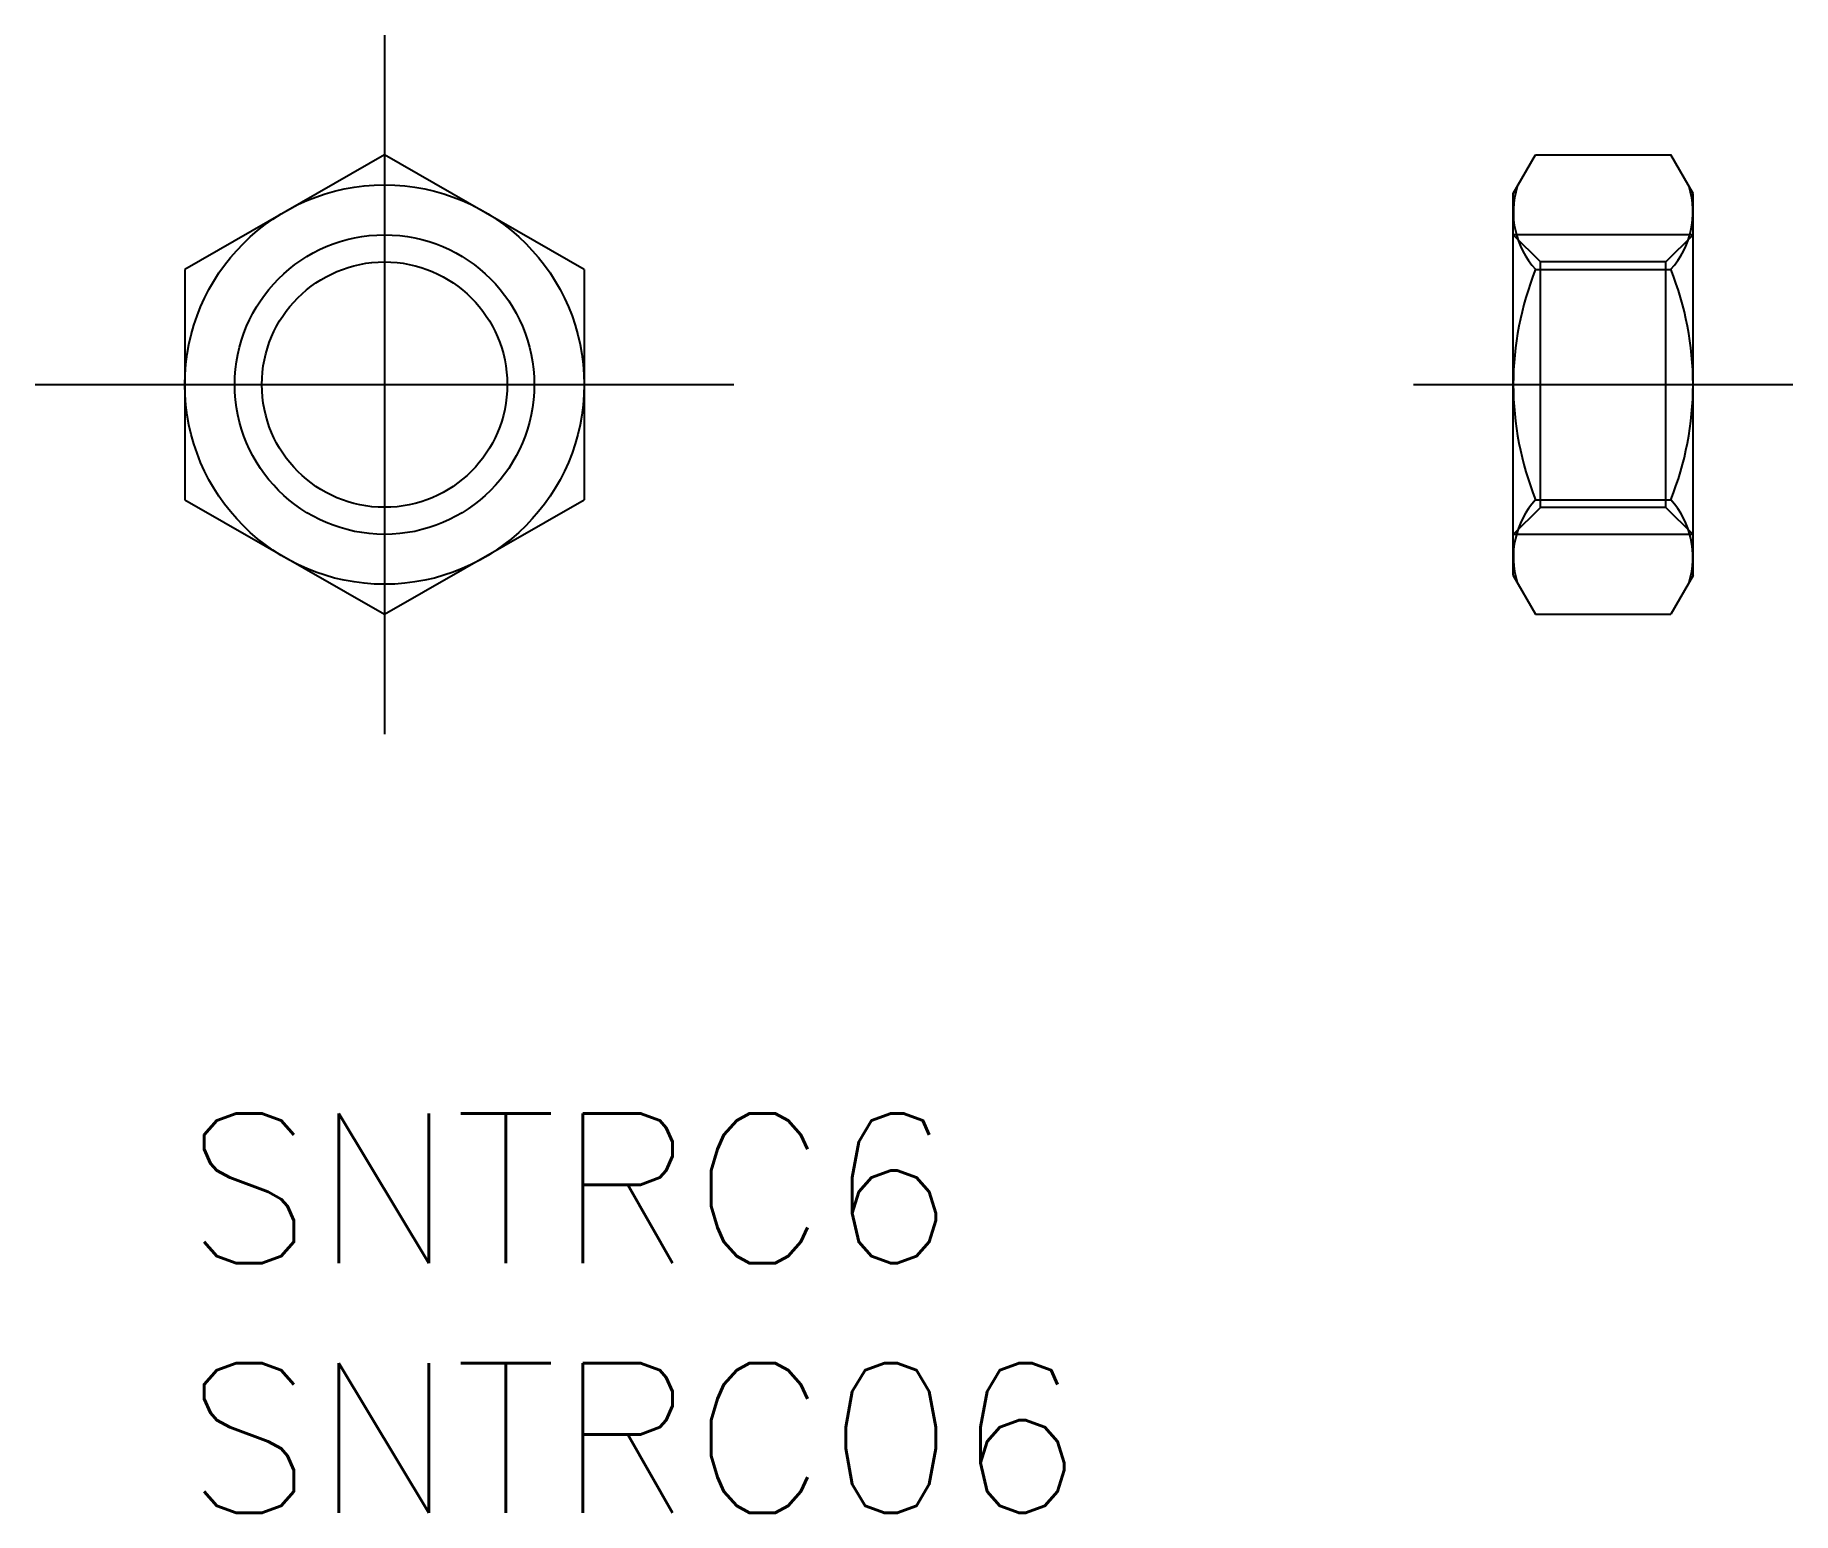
# Model space of a CAD drawing. Extents: x -3 to 32.2, y -8 to 21.6.
import ezdxf

# ---------------------------------------------------------------- set-up
doc = ezdxf.new("R2010")
doc.units = 0
doc.header["$LTSCALE"] = 0.5
doc.linetypes.add('CENTER', pattern=[50.8, 31.75, -6.35, 6.35, -6.35])
doc.linetypes.add('DASHED', pattern=[19.05, 12.7, -6.35])
for name, color, linetype in [('MSM_CENTER', 1, 'CENTER'), ('MSM_CONTINUOUS', 7, 'CONTINUOUS'), ('MSM_DASHED', 4, 'DASHED'), ('MSM_NARROW', 5, 'CONTINUOUS'), ('MSM_PART_NUMBER', 7, 'CONTINUOUS')]:
    doc.layers.add(name, color=color, linetype=linetype)
doc.styles.get("Standard").update_dxf_attribs({"font": 'txt.shx', "height": 3, "bigfont": 'bigfont.shx'})

# ---------------------------------------------------------------- blocks, each defined once
blk = doc.blocks.new('*U5')
at = {"layer": 'MSM_PART_NUMBER'}
blk.add_text('SNTRC6', height=3, dxfattribs=at).set_placement((0, -3))
blk = doc.blocks.new('*U6')
at = {"layer": 'MSM_PART_NUMBER'}
blk.add_text('SNTRC06', height=3, dxfattribs=at).set_placement((0, -8))

msp = doc.modelspace()

# ---------------------------------------------------------------- linework, layer by layer
at = {"layer": 'MSM_CENTER'}
for p, q in [((4, 21.6), (4, 7.6)), ((-3, 14.6), (11, 14.6)), ((24.615, 14.6), (32.215, 14.6))]:
    msp.add_line(p, q, dxfattribs=at)
at = {"layer": 'MSM_CONTINUOUS'}
for p, q in [((4, 19.2), (0, 16.909)), ((8, 16.909), (4, 19.2)), ((26.615, 18.426), (27.062, 19.2)), ((27.062, 19.2), (29.769, 19.2)), ((30.215, 18.426), (29.769, 19.2)), ((26.615, 10.774), (26.615, 18.426)), ((30.215, 10.774), (30.215, 18.426)), ((0, 16.909), (0, 12.291)), ((8, 16.909), (8, 12.291)), ((27.062, 16.909), (29.769, 16.909)), ((0, 12.291), (4, 10)), ((4, 10), (8, 12.291)), ((27.062, 12.291), (29.769, 12.291)), ((26.615, 10.774), (27.062, 10)), ((30.215, 10.774), (29.769, 10)), ((27.062, 10), (29.769, 10))]:
    msp.add_line(p, q, dxfattribs=at)
for radius in [4, 2.458]:
    msp.add_circle((4, 14.6), radius, dxfattribs=at)
for centre, radius, start, end in [((28.307, 18.055), 1.692, 162.6042, 222.6042), ((28.523, 18.055), 1.692, 317.3958, 17.3958), ((32.81, 14.6), 6.195, 158.1109, 201.8891), ((24.021, 14.6), 6.195, 338.1109, 21.8891), ((28.307, 11.145), 1.692, 137.3958, 197.3958), ((28.523, 11.145), 1.692, 342.6042, 42.6042)]:
    msp.add_arc(centre, radius, start, end, dxfattribs=at)
at = {"layer": 'MSM_DASHED'}
for p, q in [((30.215, 17.6), (26.615, 17.6)), ((26.615, 17.6), (27.157, 17.058)), ((30.215, 17.6), (29.674, 17.058)), ((27.157, 12.141), (27.157, 17.058)), ((29.674, 17.058), (27.157, 17.058)), ((29.674, 12.141), (29.674, 17.058)), ((26.615, 11.6), (27.157, 12.141)), ((29.674, 12.141), (27.157, 12.141)), ((30.215, 11.6), (29.674, 12.141)), ((30.215, 11.6), (26.615, 11.6))]:
    msp.add_line(p, q, dxfattribs=at)
at = {"layer": 'MSM_NARROW'}
msp.add_circle((4, 14.6), 3, dxfattribs=at)

# ---------------------------------------------------------------- block references
at = {"layer": 'MSM_CONTINUOUS'}
for name in ['*U5', '*U6']:
    msp.add_blockref(name, (0, 0), dxfattribs=at)

doc.saveas('drawing.dxf')
